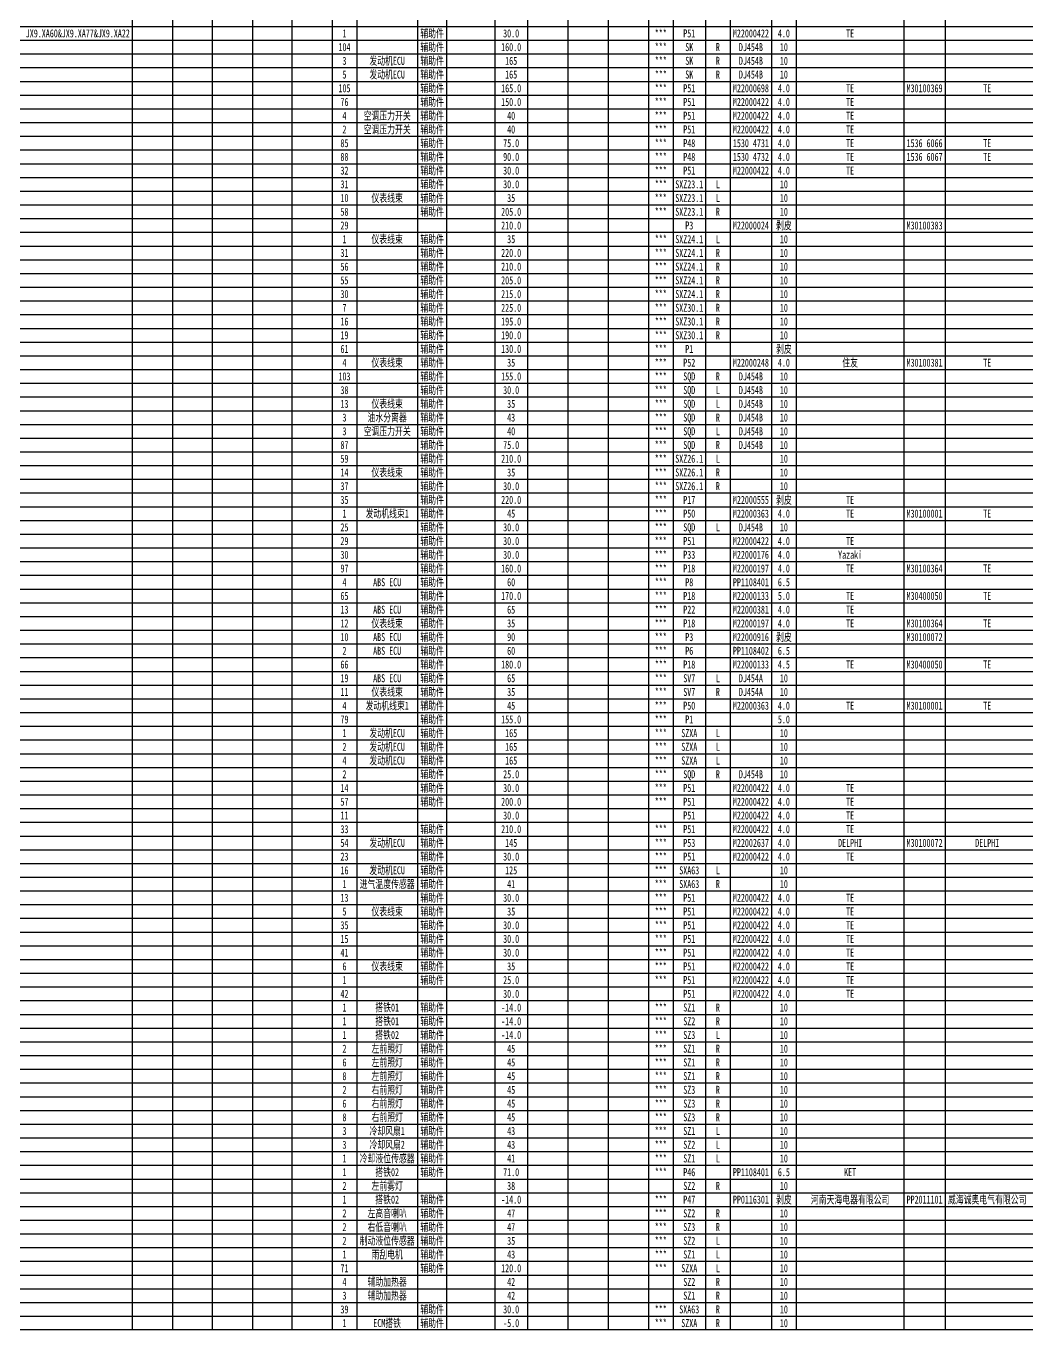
# Model space of a CAD drawing. Header units: millimetres. Extents: x -2653 to 6698, y -4403 to -42.
# Drawn here: x 5418 to 5855, y -1654 to -1084 of the extents above; entities that cross this region are included whole.
import ezdxf
from ezdxf.enums import TextEntityAlignment as Align

# ---------------------------------------------------------------- set-up
doc = ezdxf.new("R2010")
doc.units = ezdxf.units.MM
doc.header["$MEASUREMENT"] = 0
doc.layers.add('文字', color=3, linetype='Continuous')
doc.layers.add('轮廓线', color=7, linetype='Continuous')
doc.styles.add('辽宁天海', font='', dxfattribs={"width": 0.7})
doc.styles.get('辽宁天海').set_extended_font_data('NSimSun')

msp = doc.modelspace()

# ---------------------------------------------------------------- linework, layer by layer
at = {"layer": '轮廓线', "color": 7, "lineweight": 25}
for p, q in [((5463.91, -526.47), (5463.91, -1654.47)), ((5481.59, -526.47), (5481.59, -1654.47)), ((5498.85, -526.47), (5498.85, -1654.47)), ((5516.48, -526.47), (5516.48, -1654.47)), ((5533.74, -526.47), (5533.74, -1654.47)), ((5551.37, -526.47), (5551.37, -1654.47)), ((5562.07, -526.47), (5562.07, -1654.47)), ((5588.71, -526.47), (5588.71, -1654.47)), ((5601.35, -526.47), (5601.35, -1654.47)), ((5622.48, -526.47), (5622.48, -1654.47)), ((5636.68, -526.47), (5636.68, -1654.47)), ((5654.36, -526.47), (5654.36, -1654.47)), ((5671.98, -526.47), (5671.98, -1654.47)), ((5689.65, -526.47), (5689.65, -1654.47)), ((5700.33, -526.47), (5700.33, -1654.47)), ((5714.52, -526.47), (5714.52, -1654.47)), ((5725.36, -526.47), (5725.36, -1654.47)), ((5743.38, -526.47), (5743.38, -1654.47)), ((5754.19, -526.47), (5754.19, -1654.47)), ((5801.26, -526.47), (5801.26, -1654.47)), ((5819.27, -526.47), (5819.27, -1654.47)), ((4984.89, -1084.47), (6697.73, -1084.47)), ((4984.89, -1090.47), (6697.73, -1090.47)), ((4984.89, -1096.47), (6697.73, -1096.47)), ((4984.89, -1102.47), (6697.73, -1102.47)), ((4984.89, -1108.47), (6697.73, -1108.47)), ((4984.89, -1114.47), (6697.73, -1114.47)), ((4984.89, -1120.47), (6697.73, -1120.47)), ((4984.89, -1126.47), (6697.73, -1126.47)), ((4984.89, -1132.47), (6697.73, -1132.47)), ((4984.89, -1138.47), (6697.73, -1138.47)), ((4984.89, -1144.47), (6697.73, -1144.47)), ((4984.89, -1150.47), (6697.73, -1150.47)), ((4984.89, -1156.47), (6697.73, -1156.47)), ((4984.89, -1162.47), (6697.73, -1162.47)), ((4984.89, -1168.47), (6697.73, -1168.47)), ((4984.89, -1174.47), (6697.73, -1174.47)), ((4984.89, -1180.47), (6697.73, -1180.47)), ((4984.89, -1186.47), (6697.73, -1186.47)), ((4984.89, -1192.47), (6697.73, -1192.47)), ((4984.89, -1198.47), (6697.73, -1198.47)), ((4984.89, -1204.47), (6697.73, -1204.47)), ((4984.89, -1210.47), (6697.73, -1210.47)), ((4984.89, -1216.47), (6697.73, -1216.47)), ((4984.89, -1222.47), (6697.73, -1222.47)), ((4984.89, -1228.47), (6697.73, -1228.47)), ((4984.89, -1234.47), (6697.73, -1234.47)), ((4984.89, -1240.47), (6697.73, -1240.47)), ((4984.89, -1246.47), (6697.73, -1246.47)), ((4984.89, -1252.47), (6697.73, -1252.47)), ((4984.89, -1258.47), (6697.73, -1258.47)), ((4984.89, -1264.47), (6697.73, -1264.47)), ((4984.89, -1270.47), (6697.73, -1270.47)), ((4984.89, -1276.47), (6697.73, -1276.47)), ((4984.89, -1282.47), (6697.73, -1282.47)), ((4984.89, -1288.47), (6697.73, -1288.47)), ((4984.89, -1294.47), (6697.73, -1294.47)), ((4984.89, -1300.47), (6697.73, -1300.47)), ((4984.89, -1306.47), (6697.73, -1306.47)), ((4984.89, -1312.47), (6697.73, -1312.47)), ((4984.89, -1318.47), (6697.73, -1318.47)), ((4984.89, -1324.47), (6697.73, -1324.47)), ((4984.89, -1330.47), (6697.73, -1330.47)), ((4984.89, -1336.47), (6697.73, -1336.47)), ((4984.89, -1342.47), (6697.73, -1342.47)), ((4984.89, -1348.47), (6697.73, -1348.47)), ((4984.89, -1354.47), (6697.73, -1354.47)), ((4984.89, -1360.47), (6697.73, -1360.47)), ((4984.89, -1366.47), (6697.73, -1366.47)), ((4984.89, -1372.47), (6697.73, -1372.47)), ((4984.89, -1378.47), (6697.73, -1378.47)), ((4984.89, -1384.47), (6697.73, -1384.47)), ((4984.89, -1390.47), (6697.73, -1390.47)), ((4984.89, -1396.47), (6697.73, -1396.47)), ((4984.89, -1402.47), (6697.73, -1402.47)), ((4984.89, -1408.47), (6697.73, -1408.47)), ((4984.89, -1414.47), (6697.73, -1414.47)), ((4984.89, -1420.47), (6697.73, -1420.47)), ((4984.89, -1426.47), (6697.73, -1426.47)), ((4984.89, -1432.47), (6697.73, -1432.47)), ((4984.89, -1438.47), (6697.73, -1438.47)), ((4984.89, -1444.47), (6697.73, -1444.47)), ((4984.89, -1450.47), (6697.73, -1450.47)), ((4984.89, -1456.47), (6697.73, -1456.47)), ((4984.89, -1462.47), (6697.73, -1462.47)), ((4984.89, -1468.47), (6697.73, -1468.47)), ((4984.89, -1474.47), (6697.73, -1474.47)), ((4984.89, -1480.47), (6697.73, -1480.47)), ((4984.89, -1486.47), (6697.73, -1486.47)), ((4984.89, -1492.47), (6697.73, -1492.47)), ((4984.89, -1498.47), (6697.73, -1498.47)), ((4984.89, -1504.47), (6697.73, -1504.47)), ((4984.89, -1510.47), (6697.73, -1510.47)), ((4984.89, -1516.47), (6697.73, -1516.47)), ((4984.89, -1522.47), (6697.73, -1522.47)), ((4984.89, -1528.47), (6697.73, -1528.47)), ((4984.89, -1534.47), (6697.73, -1534.47)), ((4984.89, -1540.47), (6697.73, -1540.47)), ((4984.89, -1546.47), (6697.73, -1546.47)), ((4984.89, -1552.47), (6697.73, -1552.47)), ((4984.89, -1558.47), (6697.73, -1558.47)), ((4984.89, -1564.47), (6697.73, -1564.47)), ((4984.89, -1570.47), (6697.73, -1570.47)), ((4984.89, -1576.47), (6697.73, -1576.47)), ((4984.89, -1582.47), (6697.73, -1582.47)), ((4984.89, -1588.47), (6697.73, -1588.47)), ((4984.89, -1594.47), (6697.73, -1594.47)), ((4984.89, -1600.47), (6697.73, -1600.47)), ((4984.89, -1606.47), (6697.73, -1606.47)), ((4984.89, -1612.47), (6697.73, -1612.47)), ((4984.89, -1618.47), (6697.73, -1618.47)), ((4984.89, -1624.47), (6697.73, -1624.47)), ((4984.89, -1630.47), (6697.73, -1630.47)), ((4984.89, -1636.47), (6697.73, -1636.47)), ((4984.89, -1642.47), (6697.73, -1642.47)), ((4984.89, -1648.47), (6697.73, -1648.47)), ((6697.73, -1654.47), (4984.89, -1654.47))]:
    msp.add_line(p, q, dxfattribs=at)

# ---------------------------------------------------------------- texts
at = {"layer": '文字', "lineweight": 25, "style": '辽宁天海', "width": 0.7}
for s, p in [('JX9.XA60&JX9.XA77&JX9.XA22', (5440.18, -1087.47)), ('1', (5556.72, -1087.47)), ('辅助件', (5595.03, -1087.47)), ('30.0', (5629.58, -1087.47)), ('***', (5694.99, -1087.47)), ('P51', (5707.42, -1087.47)), ('M22000422', (5734.37, -1087.47)), ('4.0', (5748.79, -1087.47)), ('TE', (5777.73, -1087.47)), ('104', (5556.72, -1093.47)), ('辅助件', (5595.03, -1093.47)), ('160.0', (5629.58, -1093.47)), ('***', (5694.99, -1093.47)), ('SK', (5707.42, -1093.47)), ('R', (5719.94, -1093.47)), ('DJ454B', (5734.37, -1093.47)), ('10', (5748.79, -1093.47)), ('3', (5556.72, -1099.47)), ('发动机ECU', (5575.39, -1099.47)), ('辅助件', (5595.03, -1099.47)), ('165', (5629.58, -1099.47)), ('***', (5694.99, -1099.47)), ('SK', (5707.42, -1099.47)), ('R', (5719.94, -1099.47)), ('DJ454B', (5734.37, -1099.47)), ('10', (5748.79, -1099.47)), ('5', (5556.72, -1105.47)), ('发动机ECU', (5575.39, -1105.47)), ('辅助件', (5595.03, -1105.47)), ('165', (5629.58, -1105.47)), ('***', (5694.99, -1105.47)), ('SK', (5707.42, -1105.47)), ('R', (5719.94, -1105.47)), ('DJ454B', (5734.37, -1105.47)), ('10', (5748.79, -1105.47)), ('105', (5556.72, -1111.47)), ('辅助件', (5595.03, -1111.47)), ('165.0', (5629.58, -1111.47)), ('***', (5694.99, -1111.47)), ('P51', (5707.42, -1111.47)), ('M22000698', (5734.37, -1111.47)), ('4.0', (5748.79, -1111.47)), ('TE', (5777.73, -1111.47)), ('M30100369', (5810.27, -1111.47)), ('TE', (5837.65, -1111.47)), ('76', (5556.72, -1117.47)), ('辅助件', (5595.03, -1117.47)), ('150.0', (5629.58, -1117.47)), ('***', (5694.99, -1117.47)), ('P51', (5707.42, -1117.47)), ('M22000422', (5734.37, -1117.47)), ('4.0', (5748.79, -1117.47)), ('TE', (5777.73, -1117.47)), ('4', (5556.72, -1123.47)), ('空调压力开关', (5575.39, -1123.47)), ('辅助件', (5595.03, -1123.47)), ('40', (5629.58, -1123.47)), ('***', (5694.99, -1123.47)), ('P51', (5707.42, -1123.47)), ('M22000422', (5734.37, -1123.47)), ('4.0', (5748.79, -1123.47)), ('TE', (5777.73, -1123.47)), ('2', (5556.72, -1129.47)), ('空调压力开关', (5575.39, -1129.47)), ('辅助件', (5595.03, -1129.47)), ('40', (5629.58, -1129.47)), ('***', (5694.99, -1129.47)), ('P51', (5707.42, -1129.47)), ('M22000422', (5734.37, -1129.47)), ('4.0', (5748.79, -1129.47)), ('TE', (5777.73, -1129.47)), ('85', (5556.72, -1135.47)), ('辅助件', (5595.03, -1135.47)), ('75.0', (5629.58, -1135.47)), ('***', (5694.99, -1135.47)), ('P48', (5707.42, -1135.47)), ('1530 4731', (5734.37, -1135.47)), ('4.0', (5748.79, -1135.47)), ('TE', (5777.73, -1135.47)), ('1536 6066', (5810.27, -1135.47)), ('TE', (5837.65, -1135.47)), ('88', (5556.72, -1141.47)), ('辅助件', (5595.03, -1141.47)), ('90.0', (5629.58, -1141.47)), ('***', (5694.99, -1141.47)), ('P48', (5707.42, -1141.47)), ('1530 4732', (5734.37, -1141.47)), ('4.0', (5748.79, -1141.47)), ('TE', (5777.73, -1141.47)), ('1536 6067', (5810.27, -1141.47)), ('TE', (5837.65, -1141.47)), ('32', (5556.72, -1147.47)), ('辅助件', (5595.03, -1147.47)), ('30.0', (5629.58, -1147.47)), ('***', (5694.99, -1147.47)), ('P51', (5707.42, -1147.47)), ('M22000422', (5734.37, -1147.47)), ('4.0', (5748.79, -1147.47)), ('TE', (5777.73, -1147.47)), ('31', (5556.72, -1153.47)), ('辅助件', (5595.03, -1153.47)), ('30.0', (5629.58, -1153.47)), ('***', (5694.99, -1153.47)), ('SXZ23.1', (5707.42, -1153.47)), ('L', (5719.94, -1153.47)), ('10', (5748.79, -1153.47)), ('仪表线束', (5575.39, -1159.47)), ('辅助件', (5595.03, -1159.47)), ('***', (5694.99, -1159.47)), ('10', (5556.72, -1159.47)), ('35', (5629.58, -1159.47)), ('SXZ23.1', (5707.42, -1159.47)), ('L', (5719.94, -1159.47)), ('10', (5748.79, -1159.47)), ('58', (5556.72, -1165.47)), ('辅助件', (5595.03, -1165.47)), ('205.0', (5629.58, -1165.47)), ('***', (5694.99, -1165.47)), ('SXZ23.1', (5707.42, -1165.47)), ('R', (5719.94, -1165.47)), ('10', (5748.79, -1165.47)), ('29', (5556.72, -1171.47)), ('210.0', (5629.58, -1171.47)), ('P3', (5707.42, -1171.47)), ('M22000024', (5734.37, -1171.47)), ('剥皮', (5748.79, -1171.47)), ('M30100383', (5810.27, -1171.47)), ('1', (5556.72, -1177.47)), ('仪表线束', (5575.39, -1177.47)), ('辅助件', (5595.03, -1177.47)), ('35', (5629.58, -1177.47)), ('***', (5694.99, -1177.47)), ('SXZ24.1', (5707.42, -1177.47)), ('L', (5719.94, -1177.47)), ('10', (5748.79, -1177.47)), ('31', (5556.72, -1183.47)), ('辅助件', (5595.03, -1183.47)), ('220.0', (5629.58, -1183.47)), ('***', (5694.99, -1183.47)), ('SXZ24.1', (5707.42, -1183.47)), ('R', (5719.94, -1183.47)), ('10', (5748.79, -1183.47)), ('56', (5556.72, -1189.47)), ('辅助件', (5595.03, -1189.47)), ('210.0', (5629.58, -1189.47)), ('***', (5694.99, -1189.47)), ('SXZ24.1', (5707.42, -1189.47)), ('R', (5719.94, -1189.47)), ('10', (5748.79, -1189.47)), ('55', (5556.72, -1195.47)), ('辅助件', (5595.03, -1195.47)), ('205.0', (5629.58, -1195.47)), ('***', (5694.99, -1195.47)), ('SXZ24.1', (5707.42, -1195.47)), ('R', (5719.94, -1195.47)), ('10', (5748.79, -1195.47)), ('30', (5556.72, -1201.47)), ('辅助件', (5595.03, -1201.47)), ('215.0', (5629.58, -1201.47)), ('***', (5694.99, -1201.47)), ('SXZ24.1', (5707.42, -1201.47)), ('R', (5719.94, -1201.47)), ('10', (5748.79, -1201.47)), ('7', (5556.72, -1207.47)), ('辅助件', (5595.03, -1207.47)), ('225.0', (5629.58, -1207.47)), ('***', (5694.99, -1207.47)), ('SXZ30.1', (5707.42, -1207.47)), ('R', (5719.94, -1207.47)), ('10', (5748.79, -1207.47)), ('16', (5556.72, -1213.47)), ('辅助件', (5595.03, -1213.47)), ('195.0', (5629.58, -1213.47)), ('***', (5694.99, -1213.47)), ('SXZ30.1', (5707.42, -1213.47)), ('R', (5719.94, -1213.47)), ('10', (5748.79, -1213.47)), ('19', (5556.72, -1219.47)), ('辅助件', (5595.03, -1219.47)), ('190.0', (5629.58, -1219.47)), ('***', (5694.99, -1219.47)), ('SXZ30.1', (5707.42, -1219.47)), ('R', (5719.94, -1219.47)), ('10', (5748.79, -1219.47)), ('61', (5556.72, -1225.47)), ('辅助件', (5595.03, -1225.47)), ('130.0', (5629.58, -1225.47)), ('***', (5694.99, -1225.47)), ('P1', (5707.42, -1225.47)), ('剥皮', (5748.79, -1225.47)), ('4', (5556.72, -1231.47)), ('仪表线束', (5575.39, -1231.47)), ('辅助件', (5595.03, -1231.47)), ('35', (5629.58, -1231.47)), ('***', (5694.99, -1231.47)), ('P52', (5707.42, -1231.47)), ('M22000248', (5734.37, -1231.47)), ('4.0', (5748.79, -1231.47)), ('住友', (5777.73, -1231.47)), ('M30100381', (5810.27, -1231.47)), ('TE', (5837.65, -1231.47)), ('103', (5556.72, -1237.47)), ('辅助件', (5595.03, -1237.47)), ('155.0', (5629.58, -1237.47)), ('***', (5694.99, -1237.47)), ('SQD', (5707.42, -1237.47)), ('R', (5719.94, -1237.47)), ('DJ454B', (5734.37, -1237.47)), ('10', (5748.79, -1237.47)), ('38', (5556.72, -1243.47)), ('辅助件', (5595.03, -1243.47)), ('30.0', (5629.58, -1243.47)), ('***', (5694.99, -1243.47)), ('SQD', (5707.42, -1243.47)), ('L', (5719.94, -1243.47)), ('DJ454B', (5734.37, -1243.47)), ('10', (5748.79, -1243.47)), ('13', (5556.72, -1249.47)), ('仪表线束', (5575.39, -1249.47)), ('辅助件', (5595.03, -1249.47)), ('35', (5629.58, -1249.47)), ('***', (5694.99, -1249.47)), ('SQD', (5707.42, -1249.47)), ('L', (5719.94, -1249.47)), ('DJ454B', (5734.37, -1249.47)), ('10', (5748.79, -1249.47)), ('3', (5556.72, -1255.47)), ('油水分离器', (5575.39, -1255.47)), ('辅助件', (5595.03, -1255.47)), ('43', (5629.58, -1255.47)), ('***', (5694.99, -1255.47)), ('SQD', (5707.42, -1255.47)), ('R', (5719.94, -1255.47)), ('DJ454B', (5734.37, -1255.47)), ('10', (5748.79, -1255.47)), ('3', (5556.72, -1261.47)), ('空调压力开关', (5575.39, -1261.47)), ('辅助件', (5595.03, -1261.47)), ('40', (5629.58, -1261.47)), ('***', (5694.99, -1261.47)), ('SQD', (5707.42, -1261.47)), ('L', (5719.94, -1261.47)), ('DJ454B', (5734.37, -1261.47)), ('10', (5748.79, -1261.47)), ('87', (5556.72, -1267.47)), ('辅助件', (5595.03, -1267.47)), ('75.0', (5629.58, -1267.47)), ('***', (5694.99, -1267.47)), ('SQD', (5707.42, -1267.47)), ('R', (5719.94, -1267.47)), ('DJ454B', (5734.37, -1267.47)), ('10', (5748.79, -1267.47)), ('辅助件', (5595.03, -1273.47)), ('***', (5694.99, -1273.47)), ('59', (5556.72, -1273.47)), ('仪表线束', (5575.39, -1279.47)), ('辅助件', (5595.03, -1279.47)), ('210.0', (5629.58, -1273.47)), ('SXZ26.1', (5707.42, -1273.47)), ('L', (5719.94, -1273.47)), ('10', (5748.79, -1273.47)), ('14', (5556.72, -1279.47)), ('35', (5629.58, -1279.47)), ('***', (5694.99, -1279.47)), ('SXZ26.1', (5707.42, -1279.47)), ('R', (5719.94, -1279.47)), ('10', (5748.79, -1279.47)), ('37', (5556.72, -1285.47)), ('辅助件', (5595.03, -1285.47)), ('30.0', (5629.58, -1285.47)), ('***', (5694.99, -1285.47)), ('SXZ26.1', (5707.42, -1285.47)), ('R', (5719.94, -1285.47)), ('10', (5748.79, -1285.47)), ('35', (5556.72, -1291.47)), ('辅助件', (5595.03, -1291.47)), ('220.0', (5629.58, -1291.47)), ('***', (5694.99, -1291.47)), ('P17', (5707.42, -1291.47)), ('M22000555', (5734.37, -1291.47)), ('剥皮', (5748.79, -1291.47)), ('TE', (5777.73, -1291.47)), ('1', (5556.72, -1297.47)), ('发动机线束1', (5575.39, -1297.47)), ('辅助件', (5595.03, -1297.47)), ('45', (5629.58, -1297.47)), ('***', (5694.99, -1297.47)), ('P50', (5707.42, -1297.47)), ('M22000363', (5734.37, -1297.47)), ('4.0', (5748.79, -1297.47)), ('TE', (5777.73, -1297.47)), ('M30100001', (5810.27, -1297.47)), ('TE', (5837.65, -1297.47)), ('25', (5556.72, -1303.47)), ('辅助件', (5595.03, -1303.47)), ('30.0', (5629.58, -1303.47)), ('***', (5694.99, -1303.47)), ('SQD', (5707.42, -1303.47)), ('L', (5719.94, -1303.47)), ('DJ454B', (5734.37, -1303.47)), ('10', (5748.79, -1303.47)), ('29', (5556.72, -1309.47)), ('辅助件', (5595.03, -1309.47)), ('30.0', (5629.58, -1309.47)), ('***', (5694.99, -1309.47)), ('P51', (5707.42, -1309.47)), ('M22000422', (5734.37, -1309.47)), ('4.0', (5748.79, -1309.47)), ('TE', (5777.73, -1309.47)), ('30', (5556.72, -1315.47)), ('辅助件', (5595.03, -1315.47)), ('30.0', (5629.58, -1315.47)), ('***', (5694.99, -1315.47)), ('P33', (5707.42, -1315.47)), ('M22000176', (5734.37, -1315.47)), ('4.0', (5748.79, -1315.47)), ('Yazaki', (5777.73, -1315.47)), ('97', (5556.72, -1321.47)), ('辅助件', (5595.03, -1321.47)), ('160.0', (5629.58, -1321.47)), ('***', (5694.99, -1321.47)), ('P18', (5707.42, -1321.47)), ('M22000197', (5734.37, -1321.47)), ('4.0', (5748.79, -1321.47)), ('TE', (5777.73, -1321.47)), ('M30100364', (5810.27, -1321.47)), ('TE', (5837.65, -1321.47)), ('4', (5556.72, -1327.47)), ('ABS ECU', (5575.39, -1327.47)), ('辅助件', (5595.03, -1327.47)), ('60', (5629.58, -1327.47)), ('***', (5694.99, -1327.47)), ('P8', (5707.42, -1327.47)), ('PP1108401', (5734.37, -1327.47)), ('6.5', (5748.79, -1327.47)), ('65', (5556.72, -1333.47)), ('辅助件', (5595.03, -1333.47)), ('170.0', (5629.58, -1333.47)), ('***', (5694.99, -1333.47)), ('P18', (5707.42, -1333.47)), ('M22000133', (5734.37, -1333.47)), ('5.0', (5748.79, -1333.47)), ('TE', (5777.73, -1333.47)), ('M30400050', (5810.27, -1333.47)), ('TE', (5837.65, -1333.47)), ('13', (5556.72, -1339.47)), ('ABS ECU', (5575.39, -1339.47)), ('辅助件', (5595.03, -1339.47)), ('65', (5629.58, -1339.47)), ('***', (5694.99, -1339.47)), ('P22', (5707.42, -1339.47)), ('M22000381', (5734.37, -1339.47)), ('4.0', (5748.79, -1339.47)), ('TE', (5777.73, -1339.47)), ('12', (5556.72, -1345.47)), ('仪表线束', (5575.39, -1345.47)), ('辅助件', (5595.03, -1345.47)), ('35', (5629.58, -1345.47)), ('***', (5694.99, -1345.47)), ('P18', (5707.42, -1345.47)), ('M22000197', (5734.37, -1345.47)), ('4.0', (5748.79, -1345.47)), ('TE', (5777.73, -1345.47)), ('M30100364', (5810.27, -1345.47)), ('TE', (5837.65, -1345.47)), ('10', (5556.72, -1351.47)), ('ABS ECU', (5575.39, -1351.47)), ('辅助件', (5595.03, -1351.47)), ('90', (5629.58, -1351.47)), ('***', (5694.99, -1351.47)), ('P3', (5707.42, -1351.47)), ('M22000916', (5734.37, -1351.47)), ('剥皮', (5748.79, -1351.47)), ('M30100072', (5810.27, -1351.47)), ('2', (5556.72, -1357.47)), ('ABS ECU', (5575.39, -1357.47)), ('辅助件', (5595.03, -1357.47)), ('60', (5629.58, -1357.47)), ('***', (5694.99, -1357.47)), ('P6', (5707.42, -1357.47)), ('PP1108402', (5734.37, -1357.47)), ('6.5', (5748.79, -1357.47)), ('66', (5556.72, -1363.47)), ('辅助件', (5595.03, -1363.47)), ('180.0', (5629.58, -1363.47)), ('***', (5694.99, -1363.47)), ('P18', (5707.42, -1363.47)), ('M22000133', (5734.37, -1363.47)), ('4.5', (5748.79, -1363.47)), ('TE', (5777.73, -1363.47)), ('M30400050', (5810.27, -1363.47)), ('TE', (5837.65, -1363.47)), ('19', (5556.72, -1369.47)), ('ABS ECU', (5575.39, -1369.47)), ('辅助件', (5595.03, -1369.47)), ('65', (5629.58, -1369.47)), ('***', (5694.99, -1369.47)), ('SV7', (5707.42, -1369.47)), ('L', (5719.94, -1369.47)), ('DJ454A', (5734.37, -1369.47)), ('10', (5748.79, -1369.47)), ('11', (5556.72, -1375.47)), ('仪表线束', (5575.39, -1375.47)), ('辅助件', (5595.03, -1375.47)), ('35', (5629.58, -1375.47)), ('***', (5694.99, -1375.47)), ('SV7', (5707.42, -1375.47)), ('R', (5719.94, -1375.47)), ('DJ454A', (5734.37, -1375.47)), ('10', (5748.79, -1375.47)), ('4', (5556.72, -1381.47)), ('发动机线束1', (5575.39, -1381.47)), ('辅助件', (5595.03, -1381.47)), ('45', (5629.58, -1381.47)), ('***', (5694.99, -1381.47)), ('P50', (5707.42, -1381.47)), ('M22000363', (5734.37, -1381.47)), ('4.0', (5748.79, -1381.47)), ('TE', (5777.73, -1381.47)), ('M30100001', (5810.27, -1381.47)), ('TE', (5837.65, -1381.47)), ('辅助件', (5595.03, -1387.47)), ('***', (5694.99, -1387.47)), ('79', (5556.72, -1387.47)), ('发动机ECU', (5575.39, -1393.47)), ('辅助件', (5595.03, -1393.47)), ('155.0', (5629.58, -1387.47)), ('P1', (5707.42, -1387.47)), ('5.0', (5748.79, -1387.47)), ('1', (5556.72, -1393.47)), ('165', (5629.58, -1393.47)), ('***', (5694.99, -1393.47)), ('SZXA', (5707.42, -1393.47)), ('L', (5719.94, -1393.47)), ('10', (5748.79, -1393.47)), ('2', (5556.72, -1399.47)), ('发动机ECU', (5575.39, -1399.47)), ('辅助件', (5595.03, -1399.47)), ('165', (5629.58, -1399.47)), ('***', (5694.99, -1399.47)), ('SZXA', (5707.42, -1399.47)), ('L', (5719.94, -1399.47)), ('10', (5748.79, -1399.47)), ('4', (5556.72, -1405.47)), ('发动机ECU', (5575.39, -1405.47)), ('辅助件', (5595.03, -1405.47)), ('165', (5629.58, -1405.47)), ('***', (5694.99, -1405.47)), ('SZXA', (5707.42, -1405.47)), ('L', (5719.94, -1405.47)), ('10', (5748.79, -1405.47)), ('2', (5556.72, -1411.47)), ('辅助件', (5595.03, -1411.47)), ('25.0', (5629.58, -1411.47)), ('***', (5694.99, -1411.47)), ('SQD', (5707.42, -1411.47)), ('R', (5719.94, -1411.47)), ('DJ454B', (5734.37, -1411.47)), ('10', (5748.79, -1411.47)), ('14', (5556.72, -1417.47)), ('辅助件', (5595.03, -1417.47)), ('30.0', (5629.58, -1417.47)), ('***', (5694.99, -1417.47)), ('P51', (5707.42, -1417.47)), ('M22000422', (5734.37, -1417.47)), ('4.0', (5748.79, -1417.47)), ('TE', (5777.73, -1417.47)), ('57', (5556.72, -1423.47)), ('辅助件', (5595.03, -1423.47)), ('200.0', (5629.58, -1423.47)), ('***', (5694.99, -1423.47)), ('P51', (5707.42, -1423.47)), ('M22000422', (5734.37, -1423.47)), ('4.0', (5748.79, -1423.47)), ('TE', (5777.73, -1423.47)), ('11', (5556.72, -1429.47)), ('30.0', (5629.58, -1429.47)), ('P51', (5707.42, -1429.47)), ('M22000422', (5734.37, -1429.47)), ('4.0', (5748.79, -1429.47)), ('TE', (5777.73, -1429.47)), ('33', (5556.72, -1435.47)), ('辅助件', (5595.03, -1435.47)), ('210.0', (5629.58, -1435.47)), ('***', (5694.99, -1435.47)), ('P51', (5707.42, -1435.47)), ('M22000422', (5734.37, -1435.47)), ('4.0', (5748.79, -1435.47)), ('TE', (5777.73, -1435.47)), ('54', (5556.72, -1441.47)), ('发动机ECU', (5575.39, -1441.47)), ('辅助件', (5595.03, -1441.47)), ('145', (5629.58, -1441.47)), ('***', (5694.99, -1441.47)), ('P53', (5707.42, -1441.47)), ('M22002637', (5734.37, -1441.47)), ('4.0', (5748.79, -1441.47)), ('DELPHI', (5777.73, -1441.47)), ('M30100072', (5810.27, -1441.47)), ('DELPHI', (5837.65, -1441.47)), ('23', (5556.72, -1447.47)), ('辅助件', (5595.03, -1447.47)), ('30.0', (5629.58, -1447.47)), ('***', (5694.99, -1447.47)), ('P51', (5707.42, -1447.47)), ('M22000422', (5734.37, -1447.47)), ('4.0', (5748.79, -1447.47)), ('TE', (5777.73, -1447.47)), ('16', (5556.72, -1453.47)), ('发动机ECU', (5575.39, -1453.47)), ('辅助件', (5595.03, -1453.47)), ('125', (5629.58, -1453.47)), ('***', (5694.99, -1453.47)), ('SXA63', (5707.42, -1453.47)), ('L', (5719.94, -1453.47)), ('10', (5748.79, -1453.47)), ('1', (5556.72, -1459.47)), ('进气温度传感器', (5575.39, -1459.47)), ('辅助件', (5595.03, -1459.47)), ('41', (5629.58, -1459.47)), ('***', (5694.99, -1459.47)), ('SXA63', (5707.42, -1459.47)), ('R', (5719.94, -1459.47)), ('10', (5748.79, -1459.47)), ('13', (5556.72, -1465.47)), ('辅助件', (5595.03, -1465.47)), ('30.0', (5629.58, -1465.47)), ('***', (5694.99, -1465.47)), ('P51', (5707.42, -1465.47)), ('M22000422', (5734.37, -1465.47)), ('4.0', (5748.79, -1465.47)), ('TE', (5777.73, -1465.47)), ('5', (5556.72, -1471.47)), ('仪表线束', (5575.39, -1471.47)), ('辅助件', (5595.03, -1471.47)), ('35', (5629.58, -1471.47)), ('***', (5694.99, -1471.47)), ('P51', (5707.42, -1471.47)), ('M22000422', (5734.37, -1471.47)), ('4.0', (5748.79, -1471.47)), ('TE', (5777.73, -1471.47)), ('35', (5556.72, -1477.47)), ('辅助件', (5595.03, -1477.47)), ('30.0', (5629.58, -1477.47)), ('***', (5694.99, -1477.47)), ('P51', (5707.42, -1477.47)), ('M22000422', (5734.37, -1477.47)), ('4.0', (5748.79, -1477.47)), ('TE', (5777.73, -1477.47)), ('15', (5556.72, -1483.47)), ('辅助件', (5595.03, -1483.47)), ('30.0', (5629.58, -1483.47)), ('***', (5694.99, -1483.47)), ('P51', (5707.42, -1483.47)), ('M22000422', (5734.37, -1483.47)), ('4.0', (5748.79, -1483.47)), ('TE', (5777.73, -1483.47)), ('41', (5556.72, -1489.47)), ('辅助件', (5595.03, -1489.47)), ('30.0', (5629.58, -1489.47)), ('***', (5694.99, -1489.47)), ('P51', (5707.42, -1489.47)), ('M22000422', (5734.37, -1489.47)), ('4.0', (5748.79, -1489.47)), ('TE', (5777.73, -1489.47)), ('6', (5556.72, -1495.47)), ('仪表线束', (5575.39, -1495.47)), ('辅助件', (5595.03, -1495.47)), ('35', (5629.58, -1495.47)), ('***', (5694.99, -1495.47)), ('P51', (5707.42, -1495.47)), ('M22000422', (5734.37, -1495.47)), ('4.0', (5748.79, -1495.47)), ('TE', (5777.73, -1495.47)), ('辅助件', (5595.03, -1501.47)), ('***', (5694.99, -1501.47)), ('1', (5556.72, -1501.47)), ('25.0', (5629.58, -1501.47)), ('P51', (5707.42, -1501.47)), ('M22000422', (5734.37, -1501.47)), ('4.0', (5748.79, -1501.47)), ('TE', (5777.73, -1501.47)), ('42', (5556.72, -1507.47)), ('30.0', (5629.58, -1507.47)), ('P51', (5707.42, -1507.47)), ('M22000422', (5734.37, -1507.47)), ('4.0', (5748.79, -1507.47)), ('TE', (5777.73, -1507.47)), ('1', (5556.72, -1513.47)), ('搭铁01', (5575.39, -1513.47)), ('辅助件', (5595.03, -1513.47)), ('-14.0', (5629.58, -1513.47)), ('***', (5694.99, -1513.47)), ('SZ1', (5707.42, -1513.47)), ('R', (5719.94, -1513.47)), ('10', (5748.79, -1513.47)), ('1', (5556.72, -1519.47)), ('搭铁01', (5575.39, -1519.47)), ('辅助件', (5595.03, -1519.47)), ('-14.0', (5629.58, -1519.47)), ('***', (5694.99, -1519.47)), ('SZ2', (5707.42, -1519.47)), ('R', (5719.94, -1519.47)), ('10', (5748.79, -1519.47)), ('1', (5556.72, -1525.47)), ('搭铁02', (5575.39, -1525.47)), ('辅助件', (5595.03, -1525.47)), ('-14.0', (5629.58, -1525.47)), ('***', (5694.99, -1525.47)), ('SZ3', (5707.42, -1525.47)), ('L', (5719.94, -1525.47)), ('10', (5748.79, -1525.47)), ('2', (5556.72, -1531.47)), ('左前照灯', (5575.39, -1531.47)), ('辅助件', (5595.03, -1531.47)), ('45', (5629.58, -1531.47)), ('***', (5694.99, -1531.47)), ('SZ1', (5707.42, -1531.47)), ('R', (5719.94, -1531.47)), ('10', (5748.79, -1531.47)), ('6', (5556.72, -1537.47)), ('左前照灯', (5575.39, -1537.47)), ('辅助件', (5595.03, -1537.47)), ('45', (5629.58, -1537.47)), ('***', (5694.99, -1537.47)), ('SZ1', (5707.42, -1537.47)), ('R', (5719.94, -1537.47)), ('10', (5748.79, -1537.47)), ('8', (5556.72, -1543.47)), ('左前照灯', (5575.39, -1543.47)), ('辅助件', (5595.03, -1543.47)), ('45', (5629.58, -1543.47)), ('***', (5694.99, -1543.47)), ('SZ1', (5707.42, -1543.47)), ('R', (5719.94, -1543.47)), ('10', (5748.79, -1543.47)), ('2', (5556.72, -1549.47)), ('右前照灯', (5575.39, -1549.47)), ('辅助件', (5595.03, -1549.47)), ('45', (5629.58, -1549.47)), ('***', (5694.99, -1549.47)), ('SZ3', (5707.42, -1549.47)), ('R', (5719.94, -1549.47)), ('10', (5748.79, -1549.47)), ('6', (5556.72, -1555.47)), ('右前照灯', (5575.39, -1555.47)), ('辅助件', (5595.03, -1555.47)), ('45', (5629.58, -1555.47)), ('***', (5694.99, -1555.47)), ('SZ3', (5707.42, -1555.47)), ('R', (5719.94, -1555.47)), ('10', (5748.79, -1555.47)), ('8', (5556.72, -1561.47)), ('右前照灯', (5575.39, -1561.47)), ('辅助件', (5595.03, -1561.47)), ('45', (5629.58, -1561.47)), ('***', (5694.99, -1561.47)), ('SZ3', (5707.42, -1561.47)), ('R', (5719.94, -1561.47)), ('10', (5748.79, -1561.47)), ('3', (5556.72, -1567.47)), ('冷却风扇1', (5575.39, -1567.47)), ('辅助件', (5595.03, -1567.47)), ('43', (5629.58, -1567.47)), ('***', (5694.99, -1567.47)), ('SZ1', (5707.42, -1567.47)), ('L', (5719.94, -1567.47)), ('10', (5748.79, -1567.47)), ('3', (5556.72, -1573.47)), ('冷却风扇2', (5575.39, -1573.47)), ('辅助件', (5595.03, -1573.47)), ('43', (5629.58, -1573.47)), ('***', (5694.99, -1573.47)), ('SZ2', (5707.42, -1573.47)), ('L', (5719.94, -1573.47)), ('10', (5748.79, -1573.47)), ('1', (5556.72, -1579.47)), ('冷却液位传感器', (5575.39, -1579.47)), ('辅助件', (5595.03, -1579.47)), ('41', (5629.58, -1579.47)), ('***', (5694.99, -1579.47)), ('SZ1', (5707.42, -1579.47)), ('L', (5719.94, -1579.47)), ('10', (5748.79, -1579.47)), ('1', (5556.72, -1585.47)), ('搭铁02', (5575.39, -1585.47)), ('辅助件', (5595.03, -1585.47)), ('71.0', (5629.58, -1585.47)), ('***', (5694.99, -1585.47)), ('P46', (5707.42, -1585.47)), ('PP1108401', (5734.37, -1585.47)), ('6.5', (5748.79, -1585.47)), ('KET', (5777.73, -1585.47)), ('2', (5556.72, -1591.47)), ('左前雾灯', (5575.39, -1591.47)), ('38', (5629.58, -1591.47)), ('SZ2', (5707.42, -1591.47)), ('R', (5719.94, -1591.47)), ('10', (5748.79, -1591.47)), ('1', (5556.72, -1597.47)), ('搭铁02', (5575.39, -1597.47)), ('辅助件', (5595.03, -1597.47)), ('-14.0', (5629.58, -1597.47)), ('***', (5694.99, -1597.47)), ('P47', (5707.42, -1597.47)), ('PP0116301', (5734.37, -1597.47)), ('剥皮', (5748.79, -1597.47)), ('河南天海电器有限公司', (5777.73, -1597.47)), ('PP2011101', (5810.27, -1597.47)), ('威海诚奥电气有限公司', (5837.65, -1597.47)), ('2', (5556.72, -1603.47)), ('左高音喇叭', (5575.39, -1603.47)), ('辅助件', (5595.03, -1603.47)), ('47', (5629.58, -1603.47)), ('***', (5694.99, -1603.47)), ('SZ2', (5707.42, -1603.47)), ('R', (5719.94, -1603.47)), ('10', (5748.79, -1603.47)), ('2', (5556.72, -1609.47)), ('右低音喇叭', (5575.39, -1609.47)), ('辅助件', (5595.03, -1609.47)), ('47', (5629.58, -1609.47)), ('***', (5694.99, -1609.47)), ('SZ3', (5707.42, -1609.47)), ('R', (5719.94, -1609.47)), ('10', (5748.79, -1609.47)), ('制动液位传感器', (5575.39, -1615.47)), ('辅助件', (5595.03, -1615.47)), ('***', (5694.99, -1615.47)), ('2', (5556.72, -1615.47)), ('雨刮电机', (5575.39, -1621.47)), ('辅助件', (5595.03, -1621.47)), ('35', (5629.58, -1615.47)), ('SZ2', (5707.42, -1615.47)), ('L', (5719.94, -1615.47)), ('10', (5748.79, -1615.47)), ('1', (5556.72, -1621.47)), ('43', (5629.58, -1621.47)), ('***', (5694.99, -1621.47)), ('SZ1', (5707.42, -1621.47)), ('L', (5719.94, -1621.47)), ('10', (5748.79, -1621.47)), ('71', (5556.72, -1627.47)), ('辅助件', (5595.03, -1627.47)), ('120.0', (5629.58, -1627.47)), ('***', (5694.99, -1627.47)), ('SZXA', (5707.42, -1627.47)), ('L', (5719.94, -1627.47)), ('10', (5748.79, -1627.47)), ('4', (5556.72, -1633.47)), ('辅助加热器', (5575.39, -1633.47)), ('42', (5629.58, -1633.47)), ('SZ2', (5707.42, -1633.47)), ('R', (5719.94, -1633.47)), ('10', (5748.79, -1633.47)), ('3', (5556.72, -1639.47)), ('辅助加热器', (5575.39, -1639.47)), ('42', (5629.58, -1639.47)), ('SZ1', (5707.42, -1639.47)), ('R', (5719.94, -1639.47)), ('10', (5748.79, -1639.47)), ('39', (5556.72, -1645.47)), ('辅助件', (5595.03, -1645.47)), ('30.0', (5629.58, -1645.47)), ('***', (5694.99, -1645.47)), ('SXA63', (5707.42, -1645.47)), ('R', (5719.94, -1645.47)), ('10', (5748.79, -1645.47)), ('1', (5556.72, -1651.47)), ('ECM搭铁', (5575.39, -1651.47)), ('辅助件', (5595.03, -1651.47)), ('-5.0', (5629.58, -1651.47)), ('***', (5694.99, -1651.47)), ('SZXA', (5707.42, -1651.47)), ('R', (5719.94, -1651.47)), ('10', (5748.79, -1651.47))]:
    msp.add_text(s, height=3.5, dxfattribs=at).set_placement(p, align=Align.MIDDLE_CENTER)

doc.saveas('drawing.dxf')
